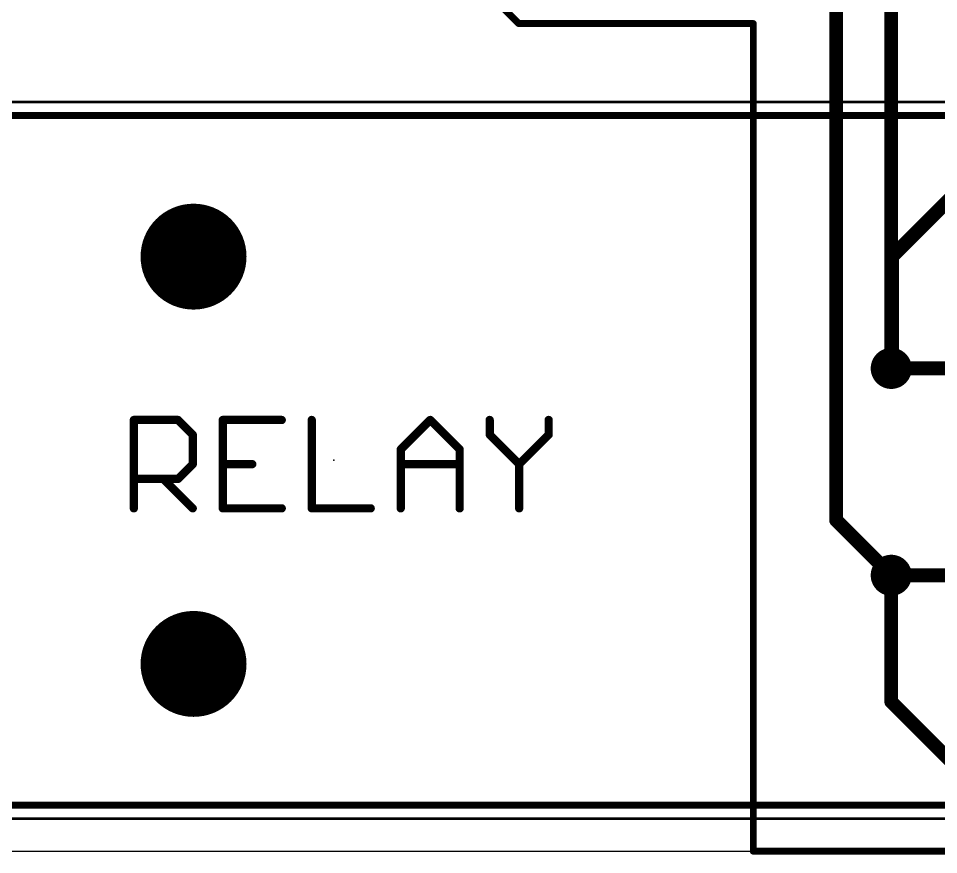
# Model space of a CAD drawing. Extents: x -0.1 to 70.5, y -0.1 to 57.
# Drawn here: x 25.59 to 42.53, y -0.06 to 15.34 of the extents above; entities that cross this region are included whole.
import ezdxf

# ---------------------------------------------------------------- set-up
doc = ezdxf.new("R2010")
doc.units = 0
for name, color, linetype in [('1', 14, 'CONTINUOUS'), ('16', 174, 'CONTINUOUS'), ('17', 94, 'CONTINUOUS'), ('18', 94, 'CONTINUOUS'), ('20', 30, 'CONTINUOUS'), ('21', 250, 'CONTINUOUS'), ('23', 178, 'CONTINUOUS'), ('25', 250, 'CONTINUOUS'), ('39', 14, 'CONTINUOUS'), ('51', 250, 'CONTINUOUS')]:
    doc.layers.add(name, color=color, linetype=linetype)

# ---------------------------------------------------------------- blocks, each defined once
blk = doc.blocks.new('ROUNDP')
at = {"const_width": 0.5}
blk.add_lwpolyline([(0, -0.25, 1), (0, 0.25, 1), (0, -0.25)], format="xyb", dxfattribs=at)
blk = doc.blocks.new('ROUNDV')
at = {"const_width": 0.5}
blk.add_lwpolyline([(0, -0.25, 1), (0, 0.25, 1), (0, -0.25)], format="xyb", dxfattribs=at)

msp = doc.modelspace()

# ---------------------------------------------------------------- linework, layer by layer
at = {"layer": '1'}
for points, const_width in [([(34.798, 15.24), (29.718, 20.32)], 0.127), ([(39.116, 15.24), (34.798, 15.24)], 0.127), ([(39.116, 0), (39.116, 15.24)], 0.127), ([(45.72, 8.89), (41.656, 8.89)], 0.254), ([(47.4304, 5.08), (41.656, 5.08)], 0.254), ([(60.96, 0), (39.116, 0)], 0.127)]:
    msp.add_lwpolyline(points, dxfattribs=dict(at, const_width=const_width))
for points, const_width in [([(34.798, 15.2718, 1), (34.798, 15.2082)], 0.0635), ([(34.7755, 15.2175, 1), (34.8205, 15.2625)], 0.0635), ([(39.1478, 15.24, 1), (39.0842, 15.24)], 0.0635), ([(39.116, 15.2082, 1), (39.116, 15.2718)], 0.0635), ([(41.656, 8.9535, 1), (41.656, 8.8265)], 0.127), ([(41.656, 5.1435, 1), (41.656, 5.0165)], 0.127), ([(39.116, 0.0318, 1), (39.116, -0.0318)], 0.0635), ([(39.0842, 0, 1), (39.1478, 0)], 0.0635)]:
    msp.add_lwpolyline(points, format="xyb", dxfattribs=dict(at, const_width=const_width))
at = {"layer": '16'}
for points, const_width in [([(40.64, 20.914), (40.64, 6.096)], 0.254), ([(34.798, 15.24), (29.718, 20.32)], 0.127), ([(41.656, 20.066), (41.656, 8.89)], 0.254), ([(39.116, 15.24), (34.798, 15.24)], 0.127), ([(39.116, 0), (39.116, 15.24)], 0.127), ([(43.1754, 12.4524), (41.6704, 10.9474)], 0.254), ([(41.6704, 10.9474), (41.6704, 8.9044)], 0.254), ([(41.6704, 8.9044), (41.656, 8.89)], 0.254), ([(40.64, 6.096), (41.656, 5.08)], 0.254), ([(41.656, 5.08), (41.656, 2.7518)], 0.254), ([(42.7532, 1.6546), (41.656, 2.7518)], 0.254), ([(60.96, 0), (39.116, 0)], 0.127)]:
    msp.add_lwpolyline(points, dxfattribs=dict(at, const_width=const_width))
for points, const_width in [([(34.798, 15.2718, 1), (34.798, 15.2082)], 0.0635), ([(34.7755, 15.2175, 1), (34.8205, 15.2625)], 0.0635), ([(39.1478, 15.24, 1), (39.0842, 15.24)], 0.0635), ([(39.116, 15.2082, 1), (39.116, 15.2718)], 0.0635), ([(41.7339, 10.9474, 1), (41.6069, 10.9474)], 0.127), ([(41.6255, 10.9923, 1), (41.7153, 10.9025)], 0.127), ([(41.6111, 8.9349, 1), (41.7009, 8.8451)], 0.127), ([(41.7153, 8.8595, 1), (41.6255, 8.9493)], 0.127), ([(41.5925, 8.89, 1), (41.7195, 8.89)], 0.127), ([(41.6069, 8.9044, 1), (41.7339, 8.9044)], 0.127), ([(40.6849, 6.1409, 1), (40.5951, 6.0511)], 0.127), ([(40.5765, 6.096, 1), (40.7035, 6.096)], 0.127), ([(41.7195, 5.08, 1), (41.5925, 5.08)], 0.127), ([(41.6111, 5.0351, 1), (41.7009, 5.1249)], 0.127), ([(41.7009, 2.7967, 1), (41.6111, 2.7069)], 0.127), ([(41.5925, 2.7518, 1), (41.7195, 2.7518)], 0.127), ([(39.116, 0.0318, 1), (39.116, -0.0318)], 0.0635), ([(39.0842, 0, 1), (39.1478, 0)], 0.0635)]:
    msp.add_lwpolyline(points, format="xyb", dxfattribs=dict(at, const_width=const_width))
at = {"layer": '20'}
msp.add_line((0, 0), (61, 0), dxfattribs=at)
at = {"layer": '21', "const_width": 0.127}
for points in [[(17.422, 13.548), (46.422, 13.548)], [(46.422, 0.848), (17.422, 0.848)]]:
    msp.add_lwpolyline(points, dxfattribs=at)
at = {"layer": '23'}
msp.add_point((31.392, 7.198), dxfattribs=at)
at = {"layer": '25', "const_width": 0.1524}
for points in [[(27.7127, 6.3129), (27.7127, 7.9406)], [(27.7127, 7.9406), (28.5265, 7.9406)], [(28.5265, 7.9406), (28.7978, 7.6693)], [(30.4356, 7.9406), (29.3505, 7.9406)], [(29.3505, 7.9406), (29.3505, 6.3129)], [(30.9882, 7.9406), (30.9882, 6.3129)], [(32.626, 7.398), (33.1686, 7.9406)], [(33.1686, 7.9406), (33.7111, 7.398)], [(34.2638, 7.9406), (34.2638, 7.6693)], [(35.3489, 7.6693), (35.3489, 7.9406)], [(28.7978, 7.6693), (28.7978, 7.1267)], [(34.2638, 7.6693), (34.8064, 7.1267)], [(34.8064, 7.1267), (35.3489, 7.6693)], [(32.626, 6.3129), (32.626, 7.398)], [(33.7111, 7.398), (33.7111, 6.3129)], [(28.7978, 7.1267), (28.5265, 6.8555)], [(29.3505, 7.1267), (29.893, 7.1267)], [(32.626, 7.1267), (33.7111, 7.1267)], [(34.8064, 7.1267), (34.8064, 6.3129)], [(28.5265, 6.8555), (27.7127, 6.8555)], [(28.2552, 6.8555), (28.7978, 6.3129)], [(29.3505, 6.3129), (30.4356, 6.3129)], [(30.9882, 6.3129), (32.0734, 6.3129)]]:
    msp.add_lwpolyline(points, dxfattribs=at)
at = {"layer": '25', "const_width": 0.0762}
for points in [[(27.7508, 7.9406, 1), (27.6746, 7.9406)], [(27.7127, 7.9787, 1), (27.7127, 7.9025)], [(28.5534, 7.9675, 1), (28.4996, 7.9136)], [(28.5265, 7.9025, 1), (28.5265, 7.9787)], [(29.3505, 7.9787, 1), (29.3505, 7.9025)], [(29.3886, 7.9406, 1), (29.3124, 7.9406)], [(30.4356, 7.9025, 1), (30.4356, 7.9787)], [(31.0263, 7.9406, 1), (30.9501, 7.9406)], [(33.1955, 7.9675, 1), (33.1416, 7.9136)], [(33.1955, 7.9136, 1), (33.1416, 7.9675)], [(34.3019, 7.9406, 1), (34.2257, 7.9406)], [(35.387, 7.9406, 1), (35.3108, 7.9406)], [(28.8359, 7.6693, 1), (28.7597, 7.6693)], [(28.7708, 7.6424, 1), (28.8247, 7.6962)], [(34.2257, 7.6693, 1), (34.3019, 7.6693)], [(34.2907, 7.6962, 1), (34.2369, 7.6424)], [(35.3108, 7.6693, 1), (35.387, 7.6693)], [(35.3759, 7.6424, 1), (35.322, 7.6962)], [(32.6641, 7.398, 1), (32.5879, 7.398)], [(32.5991, 7.425, 1), (32.653, 7.3711)], [(33.7492, 7.398, 1), (33.673, 7.398)], [(33.6842, 7.3711, 1), (33.7381, 7.425)], [(28.7597, 7.1267, 1), (28.8359, 7.1267)], [(28.8247, 7.0998, 1), (28.7708, 7.1537)], [(29.3505, 7.1648, 1), (29.3505, 7.0886)], [(29.893, 7.0886, 1), (29.893, 7.1648)], [(32.626, 7.1648, 1), (32.626, 7.0886)], [(33.7111, 7.0886, 1), (33.7111, 7.1648)], [(34.7794, 7.1537, 1), (34.8333, 7.0998)], [(34.8445, 7.1267, 1), (34.7683, 7.1267)], [(34.7794, 7.0998, 1), (34.8333, 7.1537)], [(27.7127, 6.8936, 1), (27.7127, 6.8174)], [(28.2822, 6.8824, 1), (28.2283, 6.8285)], [(28.4996, 6.8824, 1), (28.5534, 6.8285)], [(28.5265, 6.8174, 1), (28.5265, 6.8936)], [(27.6746, 6.3129, 1), (27.7508, 6.3129)], [(28.7708, 6.286, 1), (28.8247, 6.3399)], [(29.3505, 6.351, 1), (29.3505, 6.2748)], [(29.3124, 6.3129, 1), (29.3886, 6.3129)], [(30.4356, 6.2748, 1), (30.4356, 6.351)], [(30.9882, 6.351, 1), (30.9882, 6.2748)], [(30.9501, 6.3129, 1), (31.0263, 6.3129)], [(32.0734, 6.2748, 1), (32.0734, 6.351)], [(32.5879, 6.3129, 1), (32.6641, 6.3129)], [(33.673, 6.3129, 1), (33.7492, 6.3129)], [(34.7683, 6.3129, 1), (34.8445, 6.3129)]]:
    msp.add_lwpolyline(points, format="xyb", dxfattribs=at)
at = {"layer": '39', "const_width": 0.05}
for points in [[(17.172, 13.798), (46.672, 13.798)], [(46.672, 0.598), (17.172, 0.598)]]:
    msp.add_lwpolyline(points, dxfattribs=at)
at = {"layer": '51', "const_width": 0.127}
for points in [[(17.422, 13.548), (46.422, 13.548)], [(46.422, 0.848), (17.422, 0.848)]]:
    msp.add_lwpolyline(points, dxfattribs=at)

# ---------------------------------------------------------------- block references
at = {"layer": '17', "xscale": 1.95, "yscale": 1.95, "rotation": 180}
for p in [(28.812, 10.948), (28.812, 10.948), (28.812, 3.448), (28.812, 3.448)]:
    msp.add_blockref('ROUNDP', p, dxfattribs=at)
at = {"layer": '18', "xscale": 0.7564, "yscale": 0.7564}
for p in [(41.656, 8.89), (41.656, 8.89), (41.656, 5.08), (41.656, 5.08)]:
    msp.add_blockref('ROUNDV', p, dxfattribs=at)

doc.saveas('drawing.dxf')
